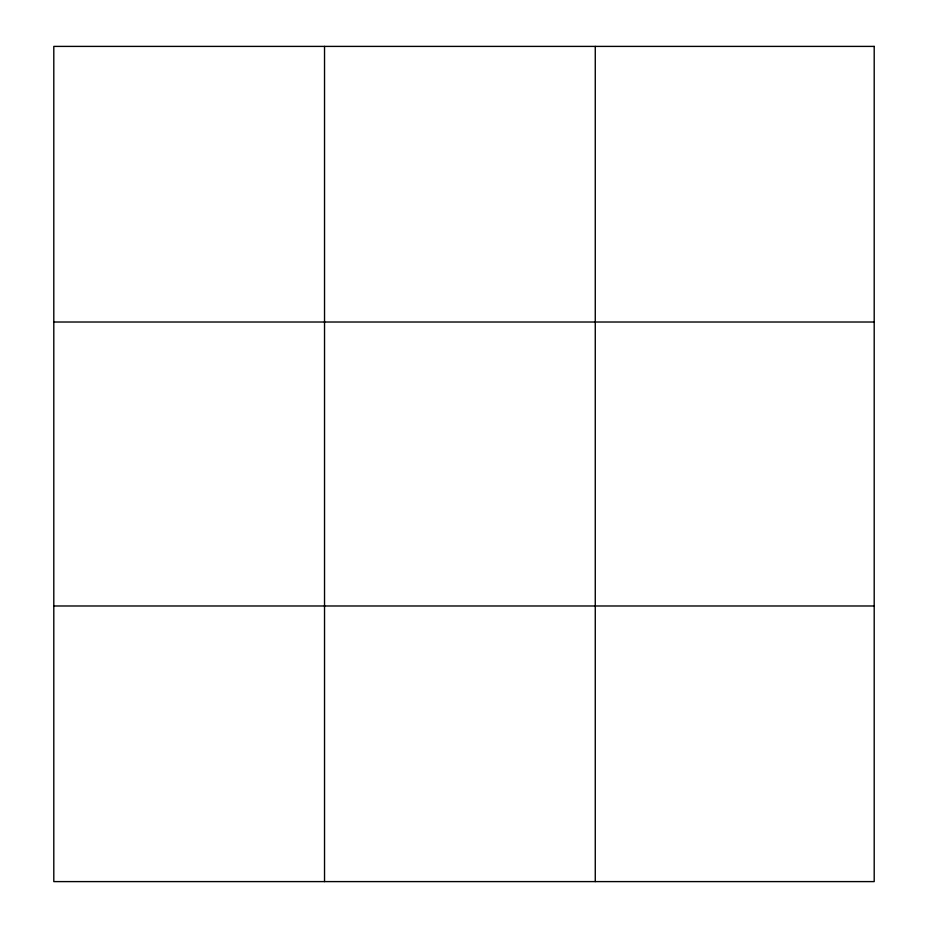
<?xml version="1.0" encoding="UTF-8"?>
<svg xmlns="http://www.w3.org/2000/svg" width="928" height="928" viewBox="0 0 928 928"><rect width="100%" height="100%" fill="white"/><g stroke="black" fill="none" stroke-linecap="round" stroke-linejoin="round"><path stroke-width="1.39" d="M324.533 881.6L324.533 46.4M595.266 881.6L595.266 46.4M53.801 322.016L874.199 322.016M53.801 605.984L874.199 605.984M874.199 46.4L874.199 881.6L53.801 881.6L53.801 46.4L874.199 46.4"/></g></svg>
